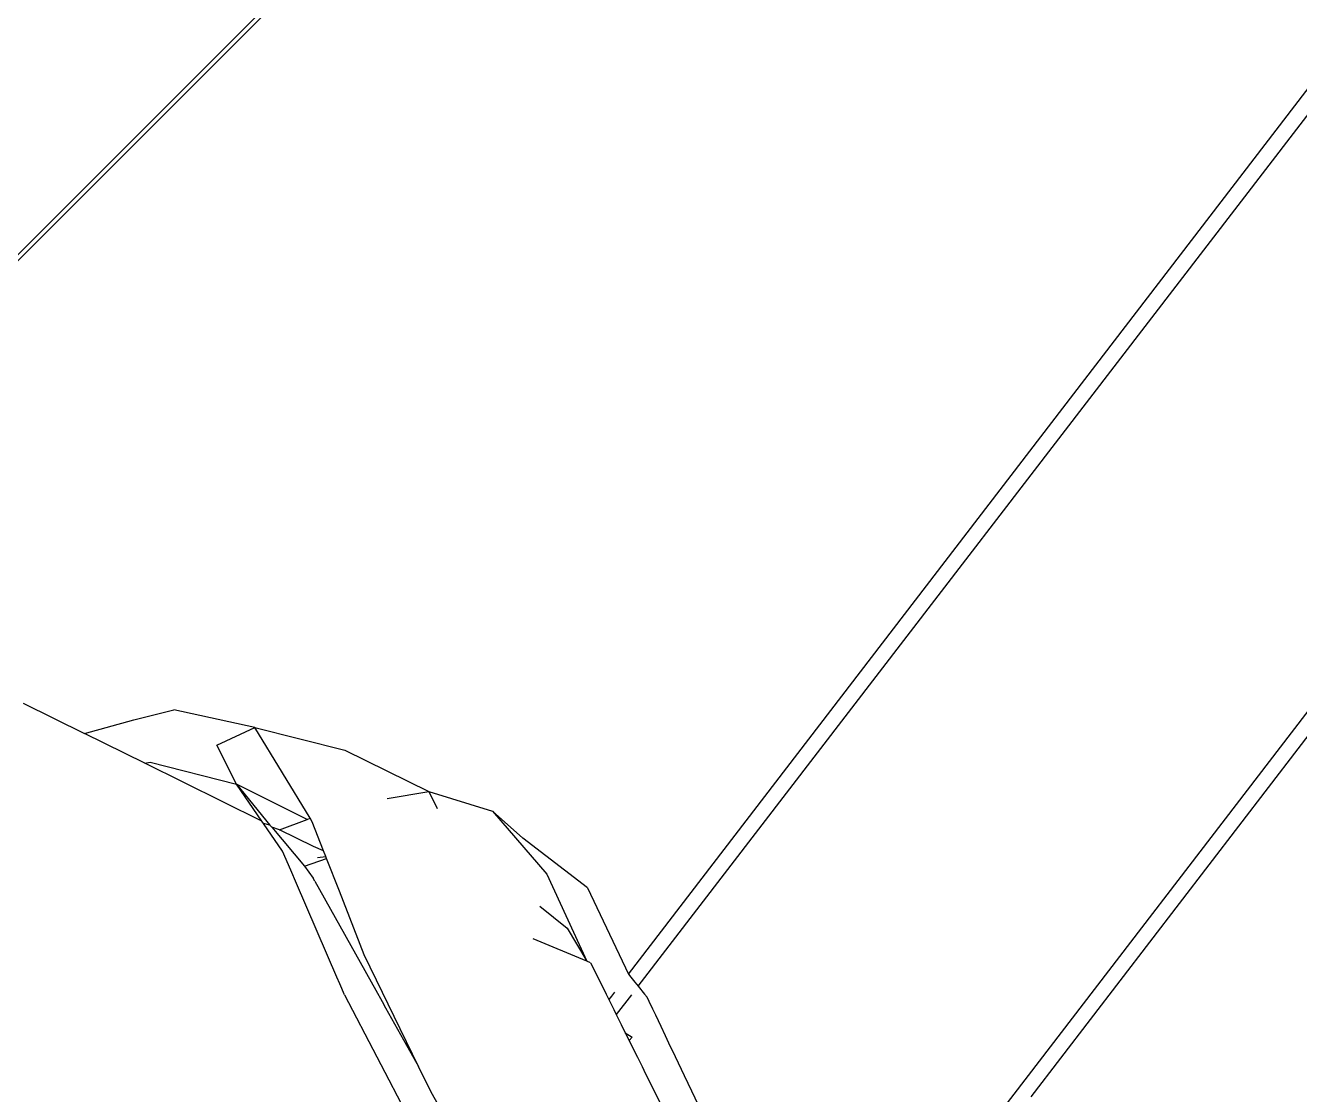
# Model space of a CAD drawing. Header units: inches. Extents: x 3324238 to 135265466, y -1036581 to 20094598.
# Drawn here: x 3354730.836 to 3354731.495, y -519090.682 to -519090.128 of the extents above; entities that cross this region are included whole.
import ezdxf

# ---------------------------------------------------------------- set-up
doc = ezdxf.new("R2010")
doc.units = ezdxf.units.IN
doc.header["$MEASUREMENT"] = 0

msp = doc.modelspace()

# ---------------------------------------------------------------- linework, layer by layer
for p, q in [((3354732.29184, -519088.7866, 0.00267), (3354730.71699, -519090.36183, 0.00267)), ((3354730.71943, -519090.36216, 0.00267), (3354732.29366, -519088.78995, 0.00267)), ((3354731.15275, -519090.62543, 0.00267), (3354732.47002, -519088.91125, 0.00267)), ((3354731.1477, -519090.61925, 0.00267), (3354732.45301, -519088.91785, 0.00267)), ((3354731.33446, -519090.6981, 0.00267), (3354732.60406, -519089.04324, 0.00267)), ((3354731.35608, -519090.68267, 0.00267), (3354732.61095, -519089.04701, 0.00267)), ((3354730.83449, -519090.47901, 0.00267), (3354730.8663, -519090.49473, 0.00267)), ((3354730.89184, -519090.48771, 0.00267), (3354730.91248, -519090.48247, 0.00267)), ((3354730.9544, -519090.49165, 0.00267), (3354730.91248, -519090.48247, 0.00267)), ((3354730.8663, -519090.49473, 0.00267), (3354730.89184, -519090.48771, 0.00267)), ((3354730.93475, -519090.5008, 0.00267), (3354730.9544, -519090.49165, 0.00267)), ((3354730.9544, -519090.49165, 0.00267), (3354731.00108, -519090.50332, 0.00267)), ((3354730.98303, -519090.53859, 0.00267), (3354730.9544, -519090.49165, 0.00267)), ((3354730.89749, -519090.51013, 0.00267), (3354730.8663, -519090.49473, 0.00267)), ((3354730.945, -519090.52099, 0.00267), (3354730.93475, -519090.5008, 0.00267)), ((3354731.00108, -519090.50332, 0.00267), (3354731.04449, -519090.52477, 0.00267)), ((3354730.89749, -519090.51013, 0.00267), (3354730.90021, -519090.50947, 0.00267)), ((3354730.95807, -519090.54006, 0.00267), (3354730.89749, -519090.51013, 0.00267)), ((3354730.90021, -519090.50947, 0.00267), (3354730.945, -519090.52099, 0.00267)), ((3354730.945, -519090.52099, 0.00267), (3354730.96228, -519090.54213, 0.00267)), ((3354730.95807, -519090.54006, 0.00267), (3354730.945, -519090.52099, 0.00267)), ((3354730.98151, -519090.53917, 0.00267), (3354730.945, -519090.52099, 0.00267)), ((3354731.02282, -519090.52838, 0.00267), (3354731.04449, -519090.52477, 0.00267)), ((3354731.04449, -519090.52477, 0.00267), (3354731.04874, -519090.53346, 0.00267)), ((3354731.04449, -519090.52477, 0.00267), (3354731.07744, -519090.53487, 0.00267)), ((3354730.98151, -519090.53917, 0.00267), (3354730.98303, -519090.53859, 0.00267)), ((3354730.98409, -519090.54045, 0.00267), (3354730.98303, -519090.53859, 0.00267)), ((3354731.07744, -519090.53487, 0.00267), (3354731.09301, -519090.54883, 0.00267)), ((3354731.07744, -519090.53487, 0.00267), (3354731.10545, -519090.56753, 0.00267)), ((3354730.9589, -519090.54126, 0.00267), (3354730.95807, -519090.54006, 0.00267)), ((3354730.96879, -519090.55568, 0.00267), (3354730.9589, -519090.54126, 0.00267)), ((3354730.96228, -519090.54213, 0.00267), (3354730.9589, -519090.54126, 0.00267)), ((3354730.96228, -519090.54213, 0.00267), (3354730.96319, -519090.54324, 0.00267)), ((3354730.96319, -519090.54324, 0.00267), (3354730.98008, -519090.56345, 0.00267)), ((3354730.96723, -519090.54458, 0.00267), (3354730.96319, -519090.54324, 0.00267)), ((3354730.96723, -519090.54458, 0.00267), (3354730.98151, -519090.53917, 0.00267)), ((3354730.98474, -519090.55323, 0.00267), (3354730.96723, -519090.54458, 0.00267)), ((3354730.98995, -519090.55542, 0.00267), (3354730.98409, -519090.54045, 0.00267)), ((3354731.12647, -519090.57453, 0.00267), (3354731.09301, -519090.54883, 0.00267)), ((3354730.973, -519090.56543, 0.00267), (3354730.96879, -519090.55568, 0.00267)), ((3354730.98995, -519090.55542, 0.00267), (3354730.98474, -519090.55323, 0.00267)), ((3354730.98683, -519090.55881, 0.00267), (3354730.99112, -519090.55838, 0.00267)), ((3354730.99112, -519090.55838, 0.00267), (3354730.98995, -519090.55542, 0.00267)), ((3354730.99154, -519090.55945, 0.00267), (3354730.99112, -519090.55838, 0.00267)), ((3354730.98008, -519090.56345, 0.00267), (3354730.99154, -519090.55945, 0.00267)), ((3354730.98008, -519090.56345, 0.00267), (3354730.98467, -519090.56953, 0.00267)), ((3354730.99817, -519090.57636, 0.00267), (3354730.99154, -519090.55945, 0.00267)), ((3354730.97601, -519090.57238, 0.00267), (3354730.973, -519090.56543, 0.00267)), ((3354730.98552, -519090.57106, 0.00267), (3354730.98467, -519090.56953, 0.00267)), ((3354730.98552, -519090.57106, 0.00267), (3354731.017, -519090.6276, 0.00267)), ((3354731.10545, -519090.56753, 0.00267), (3354731.12629, -519090.6126, 0.00267)), ((3354730.99691, -519090.62074, 0.00267), (3354730.97601, -519090.57238, 0.00267)), ((3354731.01106, -519090.60924, 0.00267), (3354730.99817, -519090.57636, 0.00267)), ((3354731.12647, -519090.57453, 0.00267), (3354731.1477, -519090.61925, 0.00267)), ((3354731.10197, -519090.58407, 0.00267), (3354731.11608, -519090.59537, 0.00267)), ((3354731.11608, -519090.59537, 0.00267), (3354731.12629, -519090.6126, 0.00267)), ((3354731.12629, -519090.6126, 0.00267), (3354731.09842, -519090.60091, 0.00267)), ((3354731.02057, -519090.62882, 0.00267), (3354731.01106, -519090.60924, 0.00267)), ((3354731.12817, -519090.61339, 0.00267), (3354731.12629, -519090.6126, 0.00267)), ((3354731.12817, -519090.61339, 0.00267), (3354731.13529, -519090.62776, 0.00267)), ((3354730.99844, -519090.62429, 0.00267), (3354730.99691, -519090.62074, 0.00267)), ((3354731.00088, -519090.62992, 0.00267), (3354730.99844, -519090.62429, 0.00267)), ((3354731.1477, -519090.61925, 0.00267), (3354731.14898, -519090.62081, 0.00267)), ((3354731.14898, -519090.62081, 0.00267), (3354731.15103, -519090.62333, 0.00267)), ((3354731.15103, -519090.62333, 0.00267), (3354731.15275, -519090.62543, 0.00267)), ((3354731.00088, -519090.62992, 0.00267), (3354731.03436, -519090.69419, 0.00267)), ((3354731.017, -519090.6276, 0.00267), (3354731.02025, -519090.63344, 0.00267)), ((3354731.02347, -519090.63479, 0.00267), (3354731.02057, -519090.62882, 0.00267)), ((3354731.13529, -519090.62776, 0.00267), (3354731.13622, -519090.62965, 0.00267)), ((3354731.13622, -519090.62965, 0.00267), (3354731.1376, -519090.63242, 0.00267)), ((3354731.13892, -519090.6307, 0.00267), (3354731.1376, -519090.63242, 0.00267)), ((3354731.14057, -519090.62855, 0.00267), (3354731.13892, -519090.6307, 0.00267)), ((3354731.14934, -519090.62987, 0.00267), (3354731.14144, -519090.64017, 0.00267)), ((3354731.15275, -519090.62543, 0.00267), (3354731.15609, -519090.62952, 0.00267)), ((3354731.15609, -519090.62952, 0.00267), (3354731.15736, -519090.63107, 0.00267)), ((3354731.15848, -519090.63343, 0.00267), (3354731.15736, -519090.63107, 0.00267)), ((3354731.02025, -519090.63344, 0.00267), (3354731.02209, -519090.63675, 0.00267)), ((3354731.02209, -519090.63675, 0.00267), (3354731.03912, -519090.66699, 0.00267)), ((3354731.03912, -519090.66699, 0.00267), (3354731.02347, -519090.63479, 0.00267)), ((3354731.1376, -519090.63242, 0.00267), (3354731.13857, -519090.63438, 0.00267)), ((3354731.13857, -519090.63438, 0.00267), (3354731.14015, -519090.63756, 0.00267)), ((3354731.14015, -519090.63756, 0.00267), (3354731.14144, -519090.64017, 0.00267)), ((3354731.16039, -519090.63744, 0.00267), (3354731.15848, -519090.63343, 0.00267)), ((3354731.16183, -519090.64048, 0.00267), (3354731.16039, -519090.63744, 0.00267)), ((3354731.14144, -519090.64017, 0.00267), (3354731.14401, -519090.64534, 0.00267)), ((3354731.16459, -519090.6463, 0.00267), (3354731.16183, -519090.64048, 0.00267)), ((3354731.14401, -519090.64534, 0.00267), (3354731.1461, -519090.64957, 0.00267)), ((3354731.1461, -519090.64957, 0.00267), (3354731.14958, -519090.65189, 0.00267)), ((3354731.1461, -519090.64957, 0.00267), (3354731.14807, -519090.65354, 0.00267)), ((3354731.16692, -519090.6512, 0.00267), (3354731.16459, -519090.6463, 0.00267)), ((3354731.14807, -519090.65354, 0.00267), (3354731.14958, -519090.65189, 0.00267)), ((3354731.14807, -519090.65354, 0.00267), (3354731.14957, -519090.65655, 0.00267)), ((3354731.14957, -519090.65655, 0.00267), (3354731.15238, -519090.66222, 0.00267)), ((3354731.16869, -519090.65492, 0.00267), (3354731.16692, -519090.6512, 0.00267)), ((3354731.17204, -519090.66198, 0.00267), (3354731.16869, -519090.65492, 0.00267)), ((3354731.15238, -519090.66222, 0.00267), (3354731.15478, -519090.66707, 0.00267)), ((3354731.17673, -519090.67185, 0.00267), (3354731.17204, -519090.66198, 0.00267)), ((3354731.04563, -519090.6804, 0.00267), (3354731.03912, -519090.66699, 0.00267)), ((3354731.15478, -519090.66707, 0.00267), (3354731.15661, -519090.67076, 0.00267)), ((3354731.15661, -519090.67076, 0.00267), (3354731.16002, -519090.67764, 0.00267)), ((3354731.18054, -519090.67986, 0.00267), (3354731.17673, -519090.67185, 0.00267)), ((3354731.05764, -519090.70151, 0.00267), (3354731.04563, -519090.6804, 0.00267)), ((3354731.16002, -519090.67764, 0.00267), (3354731.16488, -519090.68742, 0.00267)), ((3354731.18565, -519090.69063, 0.00267), (3354731.18054, -519090.67986, 0.00267))]:
    msp.add_line(p, q)

doc.saveas('drawing.dxf')
